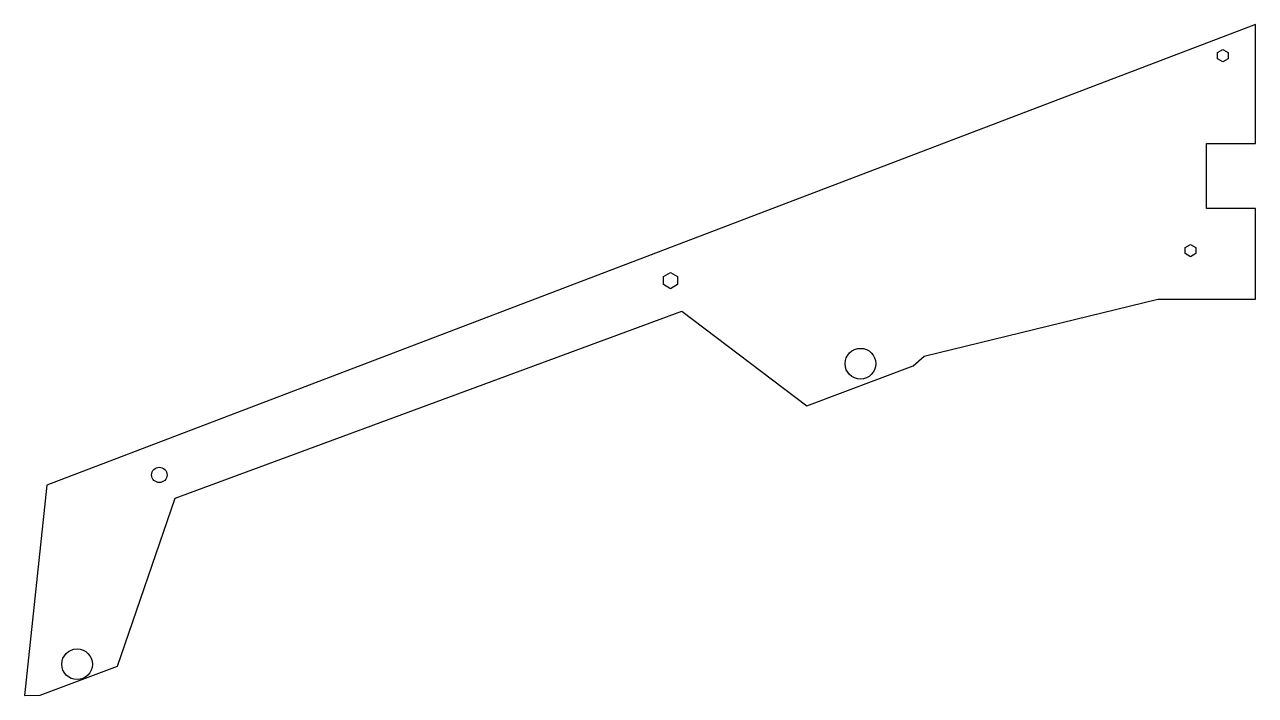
# Model space of a CAD drawing. Header units: millimetres. Extents: x -481 to 0, y -269 to -7.
import ezdxf

# ---------------------------------------------------------------- set-up
doc = ezdxf.new("R2010")
doc.units = ezdxf.units.MM
doc.layers.get('0').update_dxf_attribs({"linetype": 'CONTINUOUS'})

msp = doc.modelspace()

# ---------------------------------------------------------------- linework, layer by layer
for points in [[(0, -6.94), (-472.17, -187.01), (-480.8, -269.17), (-474.68, -269.13), (-444.54, -257.74), (-421.98, -192.09), (-224, -118.9), (-175.27, -155.99), (-133.68, -140.27), (-129.43, -136.58), (-38.1, -114.3), (-37.7, -114.3), (-37.7, -114.3), (-37.69, -114.3), (0, -114.3), (0, -78.87), (-19.05, -78.87), (-19.05, -53.47), (0, -53.47)], [(-12.7, -21.46), (-14.79, -20.26), (-14.79, -17.84), (-12.7, -16.64), (-10.61, -17.84), (-10.61, -20.26)], [(-23.31, -94.04), (-23.31, -96.46), (-25.4, -97.66), (-27.49, -96.46), (-27.49, -94.04), (-25.4, -92.84)], [(-228.48, -110.19), (-231.23, -108.6), (-231.23, -105.43), (-228.48, -103.84), (-225.73, -105.43), (-225.73, -108.6)]]:
    msp.add_lwpolyline(points, close=True)
for centre, radius in [((-154.28, -139.5), 6), ((-428.17, -182.98), 3), ((-460.3, -257), 6)]:
    msp.add_circle(centre, radius)

doc.saveas('drawing.dxf')
